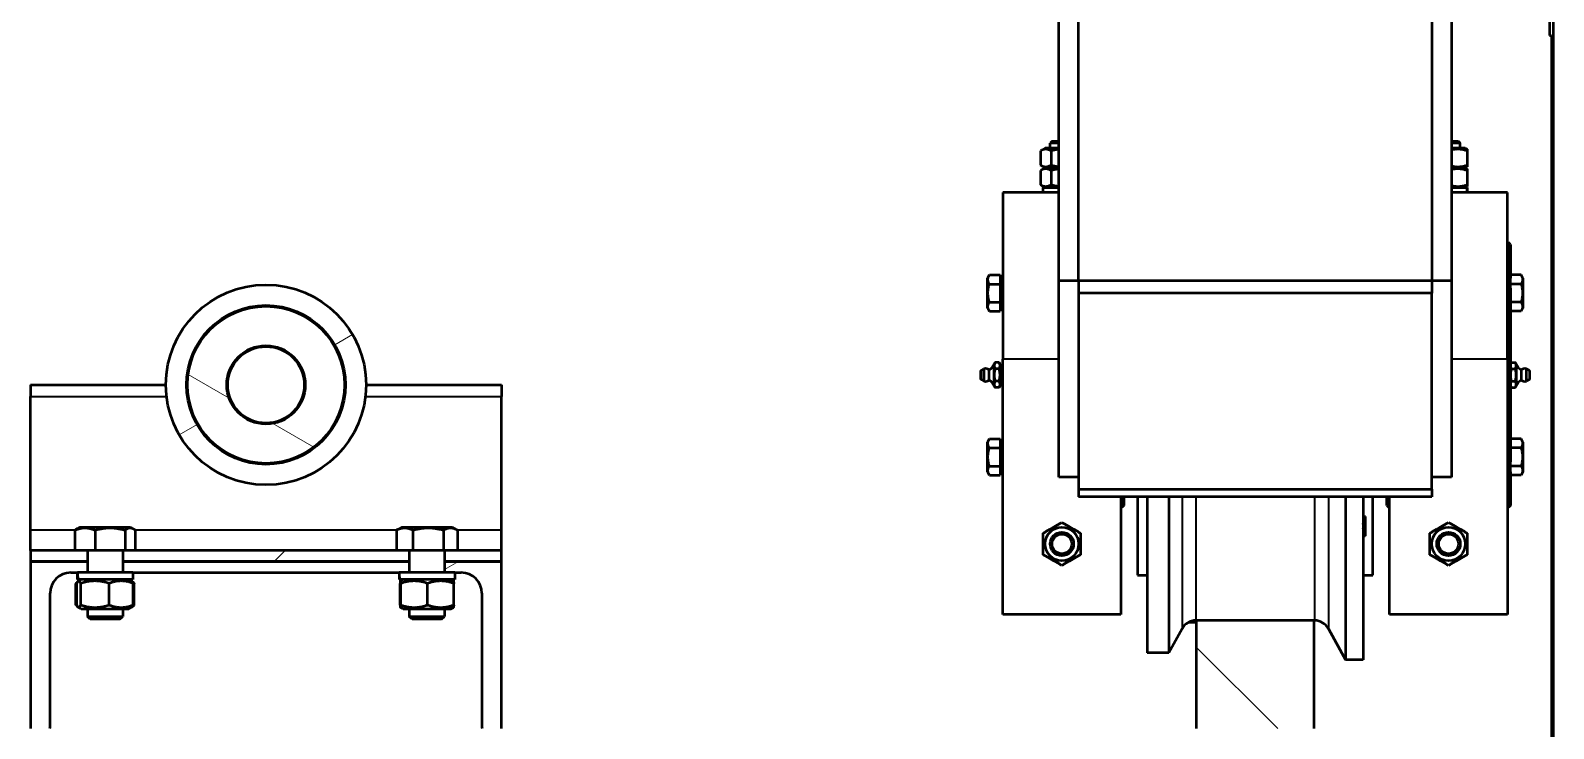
# Model space of a CAD drawing. Header units: millimetres. Extents: x 0 to 25230, y 0 to 17820.
# Drawn here: x 6684 to 7266, y 6310 to 6576 of the extents above; entities that cross this region are included whole.
import ezdxf

# ---------------------------------------------------------------- set-up
doc = ezdxf.new("R2010")
doc.units = ezdxf.units.MM
doc.header["$LTSCALE"] = 30
for name, color, linetype, lineweight in [('Видимые тонкие (ГОСТ)', 7, 'Continuous', 35), ('Видимый контур (ГОСТ)', 7, 'Continuous', 50), ('Штриховка (ГОСТ)', 7, 'Continuous', 18)]:
    doc.layers.add(name, color=color, linetype=linetype, lineweight=lineweight)
pattern_1 = [(30, (0, 0), (-47.625, 82.4889), [])]
pattern_2 = [(45, (0, 0), (-67.3519, 67.3519), [])]

msp = doc.modelspace()

# ---------------------------------------------------------------- hatches: boundary and pattern name
at = {"layer": 'Штриховка (ГОСТ)'}
h = msp.add_hatch(dxfattribs=at)
h.set_pattern_fill('ANSI31', color=256, scale=762, angle=-14.9999778, style=0)
h.set_pattern_definition(pattern_1)
edge = h.paths.add_edge_path()
edge.add_ellipse((6774.3456, 6440.8184), major_axis=(0, 38.25), ratio=1, start_angle=0, end_angle=360)
edge = h.paths.add_edge_path(flags=0)
edge.add_ellipse((6774.3456, 6440.8184), major_axis=(0, 30.375), ratio=1, start_angle=0, end_angle=360)
h = msp.add_hatch(dxfattribs=at)
h.set_pattern_fill('ANSI31', color=256, scale=762, angle=105.0002455, style=0)
h.set_pattern_definition([(150.0002, (0, 0), (-47.6246, -82.4891), [])])
edge = h.paths.add_edge_path()
edge.add_ellipse((6774.3456, 6440.8184), major_axis=(0, 30), ratio=1, start_angle=0, end_angle=360)
edge = h.paths.add_edge_path(flags=0)
edge.add_ellipse((6774.3456, 6440.8184), major_axis=(0, 15), ratio=1, start_angle=0, end_angle=360)
h = msp.add_hatch(dxfattribs=at)
h.set_pattern_fill('ANSI31', color=256, scale=762, angle=75.0001754, style=0)
h.set_pattern_definition([(120.0002, (0, 0), (-82.4888, -47.6253), [])])
edge = h.paths.add_edge_path()
edge.add_ellipse((6774.3456, 6440.8184), major_axis=(0, 14.625), ratio=1, start_angle=0, end_angle=360)
h = msp.add_hatch(dxfattribs=at)
h.set_pattern_fill('ANSI31', color=256, scale=762, style=0)
h.set_pattern_definition(pattern_2)
h.paths.add_polyline_path([(6706.0956, 6377.5184), (6701.3627, 6377.5184), (6684.3456, 6377.5184), (6684.3456, 6373.3184), (6706.0956, 6373.3184)])
h = msp.add_hatch(dxfattribs=at)
h.set_pattern_fill('ANSI31', color=256, scale=762, angle=-14.9999778, style=0)
h.set_pattern_definition(pattern_1)
edge = h.paths.add_edge_path()
edge.add_line((6702.2331, 6369.1184), (6702.2879, 6369.1184))
edge.add_line((6702.2879, 6369.1184), (6706.0956, 6369.1184))
edge.add_line((6706.0956, 6369.1184), (6706.0956, 6373.3184))
edge.add_line((6706.0956, 6373.3184), (6684.3456, 6373.3184))
edge.add_line((6684.3456, 6373.3184), (6684.3456, 6309.5684))
edge.add_line((6684.3456, 6309.5684), (6691.7827, 6309.5684))
edge.add_ellipse((6687.3456, 6310.3184), major_axis=(0.75, 4.4371), ratio=1, start_angle=270, end_angle=279.5940682)
edge.add_line((6691.8456, 6310.3184), (6691.8456, 6361.2434))
edge.add_ellipse((6699.7206, 6361.2434), major_axis=(0, 7.875), ratio=1, start_angle=0, end_angle=90, ccw=False)
edge.add_line((6699.7206, 6369.1184), (6702.2331, 6369.1184))
edge.add_line((6702.2331, 6369.1184), (6702.2331, 6369.1184))
h = msp.add_hatch(dxfattribs=at)
h.set_pattern_fill('ANSI31', color=256, scale=762, style=0)
h.set_pattern_definition(pattern_2)
h.paths.add_polyline_path([(6720.4905, 6377.5184), (6719.5956, 6377.5184), (6719.5956, 6373.3184), (6829.0956, 6373.3184), (6829.0956, 6377.5184), (6824.1677, 6377.5184), (6724.3285, 6377.5184)])
h = msp.add_hatch(dxfattribs=at)
h.set_pattern_fill('ANSI31', color=256, scale=762, angle=-14.9999778, style=0)
h.set_pattern_definition(pattern_1)
h.paths.add_polyline_path([(6825.2456, 6369.1184), (6825.2466, 6369.1184), (6829.0956, 6369.1184), (6829.0956, 6373.3184), (6719.5956, 6373.3184), (6719.5956, 6369.1184), (6723.4581, 6369.1184)])
h = msp.add_hatch(dxfattribs=at)
h.set_pattern_fill('ANSI31', color=256, scale=762, style=0)
h.set_pattern_definition(pattern_2)
h.paths.add_polyline_path([(6847.5235, 6377.5184), (6842.5956, 6377.5184), (6842.5956, 6373.3184), (6864.3456, 6373.3184), (6864.3456, 6377.5184)])
h = msp.add_hatch(dxfattribs=at)
h.set_pattern_fill('ANSI31', color=256, scale=762, angle=-14.9999778, style=0)
h.set_pattern_definition(pattern_1)
edge = h.paths.add_edge_path()
edge.add_line((6846.4581, 6369.1184), (6842.5956, 6369.1184))
edge.add_line((6842.5956, 6369.1184), (6842.5956, 6373.3184))
edge.add_line((6842.5956, 6373.3184), (6864.3456, 6373.3184))
edge.add_line((6864.3456, 6373.3184), (6864.3456, 6309.5684))
edge.add_line((6864.3456, 6309.5684), (6856.9086, 6309.5684))
edge.add_ellipse((6861.3456, 6310.3184), major_axis=(0, -4.5), ratio=1, start_angle=270, end_angle=279.5940682, ccw=False)
edge.add_line((6856.8456, 6310.3184), (6856.8456, 6361.2434))
edge.add_ellipse((6848.9706, 6361.2434), major_axis=(7.875, 0), ratio=1, start_angle=0, end_angle=90)
edge.add_line((6848.9706, 6369.1184), (6846.4581, 6369.1184))
h = msp.add_hatch(dxfattribs=at)
h.set_pattern_fill('ANSI31', color=256, scale=762, angle=90.0002105, style=0)
h.set_pattern_definition([(135.0002, (0, 0), (-67.3517, -67.3522), [])])
h.paths.add_polyline_path([(7129.8456, 6309.5684), (7174.8456, 6309.5684), (7174.8456, 6350.8184), (7129.8456, 6350.8184)])

# ---------------------------------------------------------------- linework, layer by layer
at = {"layer": 'Видимые тонкие (ГОСТ)'}
for p, q in [((7077.3456, 6450.5684), (7055.9706, 6450.5684)), ((7248.7206, 6450.5684), (7227.3456, 6450.5684)), ((7047.5742, 6446.2985), (7047.5742, 6442.8384)), ((7257.117, 6442.8384), (7257.117, 6446.2985)), ((6684.3456, 6436.3184), (6736.3612, 6436.3184)), ((6812.33, 6436.3184), (6864.3456, 6436.3184)), ((7124.3881, 6398.0684), (7124.3881, 6347.7003)), ((7129.6506, 6398.0684), (7129.6506, 6350.8184)), ((7175.0406, 6398.0684), (7175.0406, 6350.8184)), ((7180.3032, 6398.0684), (7180.3032, 6347.7003)), ((6684.3456, 6385.3934), (6701.4455, 6385.3934)), ((6724.2457, 6385.3934), (6824.2832, 6385.3934)), ((6847.408, 6385.3934), (6864.3456, 6385.3934))]:
    msp.add_line(p, q, dxfattribs=at)
at = {"layer": 'Видимый контур (ГОСТ)'}
for p, q in [((7264.8456, 6614.8184), (7264.8456, 6574.209)), ((7266.3456, 4141.0996), (7266.3456, 6614.8184)), ((7077.3456, 6480.5684), (7077.3456, 6593.0684)), ((7084.8456, 6480.5684), (7084.8456, 6593.0684)), ((7219.8456, 6593.0684), (7219.8456, 6480.5684)), ((7227.3456, 6593.0684), (7227.3456, 6480.5684)), ((7264.8456, 6574.209), (7265.5956, 6574.209)), ((7265.5956, 6574.209), (7265.5956, 4159.8496)), ((7072.0581, 6531.1934), (7070.2434, 6530.1457)), ((7070.2434, 6530.1457), (7070.2434, 6524.7412)), ((7077.3456, 6531.1934), (7072.0581, 6531.1934)), ((7074.7206, 6533.8184), (7073.9706, 6533.0684)), ((7077.3456, 6533.0684), (7073.9706, 6533.0684)), ((7073.9706, 6531.1934), (7073.9706, 6533.0684)), ((7074.357, 6530.1457), (7074.357, 6524.7412)), ((7074.7206, 6533.8184), (7077.3456, 6533.8184)), ((7227.3456, 6533.8184), (7229.9706, 6533.8184)), ((7230.7206, 6533.0684), (7227.3456, 6533.0684)), ((7232.6331, 6531.1934), (7227.3456, 6531.1934)), ((7229.9706, 6533.8184), (7230.7206, 6533.0684)), ((7230.7206, 6531.1934), (7230.7206, 6533.0684)), ((7232.6331, 6531.1934), (7233.3456, 6530.7821)), ((7233.3456, 6530.7821), (7233.3456, 6530.1457)), ((7233.3456, 6530.1457), (7233.3456, 6524.7412)), ((7072.0581, 6523.6934), (7070.2434, 6524.7412)), ((7233.3456, 6524.7412), (7233.3456, 6524.1048)), ((7072.0581, 6523.6934), (7070.2434, 6522.6457)), ((7070.2434, 6522.6457), (7070.2434, 6517.2412)), ((7077.3456, 6523.6934), (7072.0581, 6523.6934)), ((7072.0581, 6523.6934), (7077.3456, 6523.6934)), ((7074.357, 6522.6457), (7074.357, 6517.2412)), ((7232.6331, 6523.6934), (7227.3456, 6523.6934)), ((7227.3456, 6523.6934), (7232.6331, 6523.6934)), ((7232.6331, 6523.6934), (7233.3456, 6524.1048)), ((7232.6331, 6523.6934), (7233.3456, 6523.2821)), ((7233.3456, 6523.2821), (7233.3456, 6522.6457)), ((7233.3456, 6522.6457), (7233.3456, 6517.2412)), ((7077.3456, 6514.3184), (7055.9706, 6514.3184)), ((7055.9706, 6514.3184), (7055.9706, 6450.5684)), ((7072.0581, 6516.1934), (7070.2434, 6517.2412)), ((7071.2706, 6516.1934), (7077.3456, 6516.1934)), ((7071.2706, 6514.3184), (7071.2706, 6516.1934)), ((7227.3456, 6516.1934), (7233.3425, 6516.1934)), ((7248.7206, 6514.3184), (7227.3456, 6514.3184)), ((7232.6331, 6516.1934), (7233.3456, 6516.6048)), ((7233.3425, 6516.1934), (7233.414, 6516.1934)), ((7233.3456, 6517.2412), (7233.3456, 6516.6048)), ((7233.414, 6516.1934), (7233.4206, 6516.1934)), ((7233.4206, 6515.3487), (7233.4206, 6516.1934)), ((7248.7206, 6450.5684), (7248.7206, 6514.3184)), ((7248.7206, 6495.1934), (7249.0956, 6495.1934)), ((7249.0956, 6393.9434), (7249.0956, 6495.1934)), ((7249.8456, 6494.4434), (7249.0956, 6495.1934)), ((7249.8456, 6494.4434), (7249.8456, 6481.4958)), ((7050.0456, 6481.5579), (7050.7547, 6482.7861)), ((7050.0456, 6470.1579), (7050.0456, 6481.5579)), ((7050.7547, 6482.7861), (7054.8456, 6482.7861)), ((7050.7547, 6479.322), (7054.8456, 6479.322)), ((7054.8456, 6482.7861), (7054.8456, 6479.322)), ((7054.8456, 6479.6079), (7055.9706, 6479.6079)), ((7054.8456, 6479.322), (7054.8456, 6472.3938)), ((7077.3456, 6405.5684), (7077.3456, 6480.5684)), ((7084.8456, 6480.5684), (7077.3456, 6480.5684)), ((7219.8456, 6480.5684), (7084.8456, 6480.5684)), ((7084.8456, 6480.5684), (7084.8456, 6475.8832)), ((7227.3456, 6480.5684), (7219.8456, 6480.5684)), ((7219.8456, 6480.5684), (7219.8456, 6475.8832)), ((7227.3456, 6480.5684), (7227.3456, 6405.5684)), ((7253.9365, 6482.7861), (7249.8456, 6482.7861)), ((7249.8456, 6479.322), (7249.8456, 6481.4958)), ((7253.9365, 6479.322), (7249.8456, 6479.322)), ((7249.8456, 6477.6896), (7249.8456, 6479.322)), ((7249.8456, 6477.6896), (7249.8456, 6411.4473)), ((7254.6456, 6481.5579), (7253.9365, 6482.7861)), ((7254.6456, 6481.5579), (7254.6456, 6470.1579)), ((7050.7547, 6472.3938), (7054.8456, 6472.3938)), ((7054.8456, 6472.3938), (7054.8456, 6468.9297)), ((7054.8456, 6472.1079), (7055.9706, 6472.1079)), ((7084.8456, 6475.8832), (7084.8456, 6400.9198)), ((7219.8456, 6475.8832), (7084.8456, 6475.8832)), ((7219.8456, 6400.9198), (7219.8456, 6475.8832)), ((7253.9365, 6472.3938), (7249.8456, 6472.3938)), ((7050.0456, 6470.1579), (7050.7547, 6468.9297)), ((7050.7547, 6468.9297), (7054.8456, 6468.9297)), ((7253.9365, 6468.9297), (7249.8456, 6468.9297)), ((7254.6456, 6470.1579), (7253.9365, 6468.9297)), ((7052.5956, 6448.6934), (7052.964, 6449.3316)), ((7052.5956, 6448.1408), (7052.5956, 6448.6934)), ((7054.4772, 6449.3316), (7052.964, 6449.3316)), ((7054.8456, 6448.6934), (7054.4772, 6449.3316)), ((7054.8456, 6448.1408), (7054.8456, 6448.6934)), ((7055.9706, 6353.0684), (7055.9706, 6450.5684)), ((7248.7206, 6450.5684), (7248.7206, 6353.0684)), ((7249.8456, 6448.6934), (7250.214, 6449.3316)), ((7250.214, 6449.3316), (7251.7272, 6449.3316)), ((7252.0956, 6448.6934), (7251.7272, 6449.3316)), ((7252.0956, 6448.6934), (7252.0956, 6448.1408)), ((7047.4956, 6442.9703), (7047.4956, 6446.1665)), ((7047.5742, 6446.2985), (7048.8045, 6446.964)), ((7047.5742, 6442.8384), (7048.8045, 6442.1728)), ((7048.8045, 6442.1728), (7048.8045, 6446.964)), ((7050.6656, 6442.5809), (7050.6656, 6446.5559)), ((7052.5956, 6444.5684), (7052.5956, 6448.1408)), ((7052.5956, 6440.9961), (7052.5956, 6444.5684)), ((7054.4772, 6446.95), (7052.964, 6446.95)), ((7054.8456, 6448.3184), (7055.9706, 6448.3184)), ((7054.8456, 6444.5684), (7054.8456, 6448.1408)), ((7054.8456, 6440.9961), (7054.8456, 6444.5684)), ((7250.214, 6446.95), (7251.7272, 6446.95)), ((7252.0956, 6448.1408), (7252.0956, 6444.5684)), ((7252.0956, 6444.5684), (7252.0956, 6440.9961)), ((7254.0256, 6446.5559), (7254.0256, 6442.5809)), ((7255.8867, 6446.964), (7255.8867, 6442.1728)), ((7257.117, 6446.2985), (7255.8867, 6446.964)), ((7257.117, 6442.8384), (7255.8867, 6442.1728)), ((7257.1956, 6446.1665), (7257.1956, 6442.9703)), ((6684.3456, 6440.8184), (6736.0956, 6440.8184)), ((6684.3456, 6440.8184), (6684.3456, 6436.3184)), ((6812.5956, 6440.8184), (6864.3456, 6440.8184)), ((6864.3456, 6440.8184), (6864.3456, 6436.3184)), ((7052.5956, 6440.4434), (7052.5956, 6440.9961)), ((7052.5956, 6440.4434), (7052.964, 6439.8053)), ((7054.4772, 6442.1869), (7052.964, 6442.1869)), ((7054.4772, 6439.8053), (7052.964, 6439.8053)), ((7054.8456, 6440.4434), (7054.4772, 6439.8053)), ((7054.8456, 6440.4434), (7054.8456, 6440.9961)), ((7054.8456, 6440.8184), (7055.9706, 6440.8184)), ((7249.8456, 6440.4434), (7250.214, 6439.8053)), ((7250.214, 6442.1869), (7251.7272, 6442.1869)), ((7250.214, 6439.8053), (7251.7272, 6439.8053)), ((7252.0956, 6440.4434), (7251.7272, 6439.8053)), ((7252.0956, 6440.9961), (7252.0956, 6440.4434)), ((6684.3456, 6385.3934), (6684.3456, 6436.3184)), ((6864.3456, 6385.3934), (6864.3456, 6436.3184)), ((7050.0456, 6418.979), (7050.7547, 6420.2072)), ((7050.7547, 6420.2072), (7054.8456, 6420.2072)), ((7054.8456, 6420.2072), (7054.8456, 6416.7431)), ((7253.9365, 6420.2072), (7249.8456, 6420.2072)), ((7254.6456, 6418.979), (7253.9365, 6420.2072)), ((7050.0456, 6407.579), (7050.0456, 6418.979)), ((7050.7547, 6416.7431), (7054.8456, 6416.7431)), ((7054.8456, 6417.029), (7055.9706, 6417.029)), ((7054.8456, 6416.7431), (7054.8456, 6409.8149)), ((7253.9365, 6416.7431), (7249.8456, 6416.7431)), ((7254.6456, 6418.979), (7254.6456, 6407.579)), ((7050.7547, 6409.8149), (7054.8456, 6409.8149)), ((7054.8456, 6409.8149), (7054.8456, 6406.3508)), ((7054.8456, 6409.529), (7055.9706, 6409.529)), ((7249.8456, 6409.8149), (7249.8456, 6411.4473)), ((7253.9365, 6409.8149), (7249.8456, 6409.8149)), ((7249.8456, 6407.6411), (7249.8456, 6409.8149)), ((7050.0456, 6407.579), (7050.7547, 6406.3508)), ((7050.7547, 6406.3508), (7054.8456, 6406.3508)), ((7084.8456, 6405.5684), (7077.3456, 6405.5684)), ((7227.3456, 6405.5684), (7219.8456, 6405.5684)), ((7249.8456, 6407.6411), (7249.8456, 6394.6934)), ((7253.9365, 6406.3508), (7249.8456, 6406.3508)), ((7254.6456, 6407.579), (7253.9365, 6406.3508)), ((7084.8456, 6400.9198), (7084.8456, 6398.0684)), ((7084.8456, 6400.9198), (7219.8456, 6400.9198)), ((7219.8456, 6398.0684), (7084.8456, 6398.0684)), ((7100.9706, 6398.0684), (7100.9706, 6353.0684)), ((7101.3456, 6393.9434), (7101.3456, 6398.0684)), ((7102.0956, 6398.0684), (7102.0956, 6394.6934)), ((7107.3456, 6398.0684), (7107.3456, 6368.0684)), ((7111.0956, 6398.0684), (7111.0956, 6338.4274)), ((7119.31, 6398.0684), (7119.31, 6338.4274)), ((7186.81, 6398.0684), (7186.81, 6335.8184)), ((7193.5956, 6398.0684), (7193.5956, 6335.8184)), ((7197.3456, 6368.0684), (7197.3456, 6398.0684)), ((7202.5956, 6394.6934), (7202.5956, 6398.0684)), ((7203.3456, 6398.0684), (7203.3456, 6393.9434)), ((7203.7206, 6353.0684), (7203.7206, 6398.0684)), ((7219.8456, 6400.9198), (7219.8456, 6398.0684)), ((7100.9706, 6393.9434), (7101.3456, 6393.9434)), ((7102.0956, 6394.6934), (7101.3456, 6393.9434)), ((7202.5956, 6394.6934), (7203.3456, 6393.9434)), ((7203.7206, 6393.9434), (7203.3456, 6393.9434)), ((7248.7206, 6393.9434), (7249.0956, 6393.9434)), ((7249.8456, 6394.6934), (7249.0956, 6393.9434)), ((6684.3456, 6377.5184), (6684.3456, 6385.3934)), ((6701.3627, 6385.3218), (6701.3627, 6377.5184)), ((6703.2269, 6386.5184), (6702.1266, 6385.8832)), ((6703.2269, 6386.5184), (6722.4644, 6386.5184)), ((6709.0076, 6385.3218), (6709.0076, 6377.5184)), ((6720.4905, 6385.3218), (6720.4905, 6377.5184)), ((6722.4644, 6386.5184), (6723.5647, 6385.8832)), ((6724.3285, 6385.3218), (6724.3285, 6377.5184)), ((6824.1677, 6385.3218), (6824.1677, 6377.5184)), ((6826.2269, 6386.5184), (6824.4566, 6385.4964)), ((6826.2269, 6386.5184), (6845.4644, 6386.5184)), ((6830.4924, 6385.3218), (6830.4924, 6377.5184)), ((6842.1703, 6385.3218), (6842.1703, 6377.5184)), ((6845.4644, 6386.5184), (6847.2346, 6385.4964)), ((6847.5235, 6385.3218), (6847.5235, 6377.5184)), ((6864.3456, 6377.5184), (6864.3456, 6385.3934)), ((6701.3627, 6377.5184), (6684.3456, 6377.5184)), ((6684.3456, 6377.5184), (6684.3456, 6373.3184)), ((6706.0956, 6373.3184), (6684.3456, 6373.3184)), ((6684.3456, 6373.3184), (6684.3456, 6309.5684)), ((6684.3456, 6373.3184), (6706.0956, 6373.3184)), ((6709.0076, 6377.5184), (6701.3627, 6377.5184)), ((6706.0956, 6377.5184), (6706.0956, 6369.1184)), ((6720.4905, 6377.5184), (6709.0076, 6377.5184)), ((6719.5956, 6377.5184), (6719.5956, 6369.1184)), ((6829.0956, 6373.3184), (6719.5956, 6373.3184)), ((6719.5956, 6373.3184), (6829.0956, 6373.3184)), ((6724.3285, 6377.5184), (6720.4905, 6377.5184)), ((6824.1677, 6377.5184), (6724.3285, 6377.5184)), ((6830.4924, 6377.5184), (6824.1677, 6377.5184)), ((6829.0956, 6377.5184), (6829.0956, 6369.1184)), ((6842.1703, 6377.5184), (6830.4924, 6377.5184)), ((6847.5235, 6377.5184), (6842.1703, 6377.5184)), ((6842.5956, 6377.5184), (6842.5956, 6369.1184)), ((6864.3456, 6373.3184), (6842.5956, 6373.3184)), ((6842.5956, 6373.3184), (6864.3456, 6373.3184)), ((6864.3456, 6377.5184), (6847.5235, 6377.5184)), ((6864.3456, 6373.3184), (6864.3456, 6377.5184)), ((6864.3456, 6309.5684), (6864.3456, 6373.3184)), ((6699.7206, 6369.1184), (6702.2331, 6369.1184)), ((6702.2331, 6369.1184), (6702.2879, 6369.1184)), ((6702.2331, 6369.1184), (6702.2331, 6369.1184)), ((6702.2331, 6369.1184), (6702.2331, 6366.4934)), ((6723.4581, 6369.1184), (6702.2879, 6369.1184)), ((6723.4581, 6369.1184), (6825.2456, 6369.1184)), ((6723.4581, 6369.1184), (6723.4581, 6366.4934)), ((6825.2331, 6367.7026), (6825.2331, 6366.4934)), ((6825.2456, 6369.1184), (6825.2466, 6369.1184)), ((6846.4581, 6369.1184), (6825.2466, 6369.1184)), ((6846.4581, 6369.1184), (6848.9706, 6369.1184)), ((6846.4581, 6369.1184), (6846.4581, 6366.4934)), ((7107.3456, 6368.0684), (7111.0956, 6368.0684)), ((7193.5956, 6368.0684), (7197.3456, 6368.0684)), ((6701.7223, 6356.7323), (6701.7223, 6365.0045)), ((6702.0439, 6356.7323), (6702.0439, 6365.0045)), ((6702.2787, 6366.4934), (6702.2331, 6366.4934)), ((6702.4284, 6366.4934), (6702.2787, 6366.4934)), ((6723.4581, 6366.4934), (6702.4284, 6366.4934)), ((6702.6331, 6365.8584), (6702.4919, 6365.7768)), ((6703.7331, 6366.4934), (6702.6331, 6365.8584)), ((6703.5708, 6356.7323), (6703.5708, 6365.0045)), ((6714.3726, 6356.7323), (6714.3726, 6365.0045)), ((6721.9581, 6366.4934), (6723.0581, 6365.8584)), ((6723.0581, 6365.8584), (6723.1994, 6365.7768)), ((6723.6474, 6356.7323), (6723.6474, 6365.0045)), ((6723.9689, 6356.7323), (6723.9689, 6365.0045)), ((6825.2422, 6366.4934), (6825.2331, 6366.4934)), ((6825.3382, 6366.4934), (6825.2422, 6366.4934)), ((6846.4581, 6366.4934), (6825.3382, 6366.4934)), ((6825.6037, 6356.7323), (6825.6037, 6365.0045)), ((6826.7331, 6366.4934), (6825.7185, 6365.9077)), ((6825.8417, 6356.7323), (6825.8417, 6365.0045)), ((6836.0836, 6356.7323), (6836.0836, 6365.0045)), ((6844.9581, 6366.4934), (6845.9727, 6365.9077)), ((6846.0875, 6356.7323), (6846.0875, 6365.0045)), ((6691.8456, 6310.3184), (6691.8456, 6361.2434)), ((6702.6331, 6355.8785), (6702.4919, 6355.9601)), ((6703.7331, 6355.2434), (6702.6331, 6355.8785)), ((6721.9581, 6355.2434), (6723.0581, 6355.8785)), ((6723.0581, 6355.8785), (6723.1994, 6355.9601)), ((6826.7331, 6355.2434), (6825.7185, 6355.8292)), ((6844.9581, 6355.2434), (6845.9727, 6355.8292)), ((6856.8456, 6361.2434), (6856.8456, 6310.3184)), ((6703.7331, 6355.2434), (6721.9581, 6355.2434)), ((6706.0956, 6355.2434), (6706.0956, 6352.3934)), ((6706.0956, 6352.3934), (6719.5956, 6352.3934)), ((6707.2206, 6351.2684), (6706.0956, 6352.3934)), ((6718.4706, 6351.2684), (6707.2206, 6351.2684)), ((6718.4706, 6351.2684), (6719.5956, 6352.3934)), ((6719.5956, 6355.2434), (6719.5956, 6352.3934)), ((6826.7331, 6355.2434), (6844.9581, 6355.2434)), ((6829.0956, 6355.2434), (6829.0956, 6352.3934)), ((6829.0956, 6352.3934), (6842.5956, 6352.3934)), ((6830.2206, 6351.2684), (6829.0956, 6352.3934)), ((6841.4706, 6351.2684), (6830.2206, 6351.2684)), ((6841.4706, 6351.2684), (6842.5956, 6352.3934)), ((6842.5956, 6355.2434), (6842.5956, 6352.3934)), ((7100.9706, 6353.0684), (7055.9706, 6353.0684)), ((7129.8456, 6350.0684), (7126.7459, 6350.0684)), ((7129.8456, 6350.8184), (7129.6506, 6350.8184)), ((7174.8456, 6350.8184), (7129.8456, 6350.8184)), ((7129.8456, 6350.8184), (7129.8456, 6309.5684)), ((7174.8456, 6309.5684), (7174.8456, 6350.8184)), ((7175.0406, 6350.8184), (7174.8456, 6350.8184)), ((7248.7206, 6353.0684), (7203.7206, 6353.0684)), ((7124.3881, 6347.7003), (7119.31, 6338.4274)), ((7180.3032, 6347.7003), (7186.81, 6335.8184)), ((7119.31, 6338.4274), (7111.0956, 6338.4274)), ((7193.5956, 6335.8184), (7186.81, 6335.8184))]:
    msp.add_line(p, q, dxfattribs=at)
for centre, radius in [((6774.3456, 6440.8184), 38.25), ((6774.3456, 6440.8184), 30.375), ((6774.3456, 6440.8184), 30), ((6774.3456, 6440.8184), 15), ((6774.3456, 6440.8184), 14.625), ((7078.4706, 6380.0684), 6.4125), ((7078.4706, 6380.0684), 4.5002), ((7078.4706, 6380.0684), 4.5), ((7226.2206, 6380.0684), 6.4125), ((7226.2206, 6380.0684), 4.5002), ((7226.2206, 6380.0684), 4.5), ((7078.4706, 6380.0684), 3.75), ((7226.2206, 6380.0684), 3.75)]:
    msp.add_circle(centre, radius, dxfattribs=at)
for centre, radius, start, end in [((7048.4663, 6450.4818), 4.5, 299.2585643, 336.5828261), ((7256.225, 6450.4818), 4.5, 203.4171739, 240.7414357), ((7047.6456, 6446.1665), 0.15, 118.4128239, 180), ((7047.6456, 6442.9703), 0.15, 180, 241.5871761), ((7049.2545, 6444.5684), 2.4375, 54.6254096, 100.6387093), ((7255.4367, 6444.5684), 2.4375, 79.3612907, 125.3745904), ((7257.0456, 6446.1665), 0.15, 0, 61.5871761), ((7257.0456, 6442.9703), 0.15, 298.4128239, 0), ((7049.2545, 6444.5684), 2.4375, 259.3612907, 305.3745904), ((7048.4663, 6438.655), 4.5, 23.4171739, 60.7414357), ((7256.225, 6438.655), 4.5, 119.2585643, 156.5828261), ((7255.4367, 6444.5684), 2.4375, 234.6254096, 280.6387093), ((7187.9706, 6386.8184), 5.7375, 348.635123, 11.364877), ((6699.7206, 6361.2434), 7.875, 90, 180), ((6848.9706, 6361.2434), 7.875, 0, 90), ((7129.6506, 6344.8184), 6, 90, 151.2938389), ((7175.0406, 6344.8184), 6, 28.7061611, 90), ((6687.3456, 6310.3184), 4.5, 350.4059318, 0), ((6861.3456, 6310.3184), 4.5, 180, 189.5940682)]:
    msp.add_arc(centre, radius, start, end, dxfattribs=at)
for centre, major_axis, ratio, start_param, end_param in [((7226.2206, 6513.2881), (0, -19.7818), 0.36397023, 1.62290324, 1.71819675), ((7226.2206, 6515.3487), (0, -19.7818), 0.36397023, 1.51868942, 1.6135099), ((6712.8456, 6367.676), (-0.6377, 29.1567), 0.36332408, 1.51336036, 1.60341966), ((6712.8456, 6370.5609), (-0.6377, 29.1567), 0.36332408, 1.61234069, 1.7028049), ((6835.8456, 6367.676), (-0.0112, 29.1576), 0.36397004, 1.52116668, 1.61122598), ((6835.8456, 6370.5609), (-0.0112, 29.1576), 0.36397004, 1.62014701, 1.71061123)]:
    msp.add_ellipse(centre, major_axis=major_axis, ratio=ratio, start_param=start_param, end_param=end_param, dxfattribs=at)
for points, weights in [([(7074.357, 6530.1457), (7072.3002, 6531.3332), (7070.2434, 6530.1457)], [1, 1.15470053838, 1]), ([(7077.3456, 6530.7311), (7075.9494, 6530.6054), (7074.357, 6530.1457)], [1.07071790264, 1.05470042729, 1]), ([(7233.3456, 6530.1457), (7230.2387, 6531.1814), (7227.3456, 6530.4727)], [1, 1.13230172796, 1.03831145455]), ([(7070.2434, 6524.7412), (7072.3002, 6523.5537), (7074.357, 6524.7412)], [1, 1.15470053838, 1]), ([(7074.357, 6524.7412), (7075.9494, 6524.2815), (7077.3456, 6524.1558)], [1, 1.05470042729, 1.07071790264]), ([(7227.3456, 6524.4141), (7230.2387, 6523.7055), (7233.3456, 6524.7412)], [1.03831145455, 1.13230172796, 1]), ([(7074.357, 6522.6457), (7072.3002, 6523.8332), (7070.2434, 6522.6457)], [1, 1.15470053838, 1]), ([(7077.3456, 6523.2311), (7075.9494, 6523.1054), (7074.357, 6522.6457)], [1.07071790264, 1.05470042729, 1]), ([(7233.3456, 6522.6457), (7230.2387, 6523.6814), (7227.3456, 6522.9727)], [1, 1.13230172796, 1.03831145455]), ([(7070.2434, 6517.2412), (7072.3002, 6516.0537), (7074.357, 6517.2412)], [1, 1.15470053838, 1]), ([(7074.357, 6517.2412), (7075.9494, 6516.7815), (7077.3456, 6516.6558)], [1, 1.05470042729, 1.07071790264]), ([(7227.3456, 6516.9141), (7230.2387, 6516.2055), (7233.3456, 6517.2412)], [1.03831145455, 1.13230172796, 1]), ([(7050.7547, 6479.322), (7049.7547, 6481.0541), (7050.7547, 6482.7861)], [1.16025403784, 1.33974596216, 1.16025403784]), ([(7050.7547, 6472.3938), (7049.7547, 6475.8579), (7050.7547, 6479.322)], [1.16025403784, 1.33974596216, 1.16025403784]), ([(7253.9365, 6482.7861), (7254.9365, 6481.0541), (7253.9365, 6479.322)], [1.16025403784, 1.33974596216, 1.16025403784]), ([(7253.9365, 6479.322), (7254.9365, 6475.8579), (7253.9365, 6472.3938)], [1.16025403784, 1.33974596216, 1.16025403784]), ([(7050.7547, 6468.9297), (7049.7547, 6470.6618), (7050.7547, 6472.3938)], [1.16025403784, 1.33974596216, 1.16025403784]), ([(7253.9365, 6472.3938), (7254.9365, 6470.6618), (7253.9365, 6468.9297)], [1.16025403784, 1.33974596216, 1.16025403784]), ([(7052.964, 6449.3316), (7052.5956, 6448.6934), (7052.5956, 6448.1408)], [1, 1.0379548493, 1]), ([(7054.8456, 6448.1408), (7054.8456, 6448.6934), (7054.4772, 6449.3316)], [1, 1.0379548493, 1]), ([(7250.214, 6449.3316), (7249.8456, 6448.6934), (7249.8456, 6448.1408)], [1, 1.0379548493, 1]), ([(7252.0956, 6448.1408), (7252.0956, 6448.6934), (7251.7272, 6449.3316)], [1, 1.0379548493, 1]), ([(7052.5956, 6448.1408), (7052.5956, 6447.5882), (7052.964, 6446.95)], [1, 1.0379548493, 1]), ([(7052.964, 6446.95), (7052.5956, 6445.6737), (7052.5956, 6444.5684)], [1, 1.0379548493, 1]), ([(7052.5956, 6444.5684), (7052.5956, 6443.4632), (7052.964, 6442.1869)], [1, 1.0379548493, 1]), ([(7054.4772, 6446.95), (7054.8456, 6447.5882), (7054.8456, 6448.1408)], [1, 1.0379548493, 1]), ([(7054.8456, 6444.5684), (7054.8456, 6445.6737), (7054.4772, 6446.95)], [1, 1.0379548493, 1]), ([(7054.4772, 6442.1869), (7054.8456, 6443.4632), (7054.8456, 6444.5684)], [1, 1.0379548493, 1]), ([(7249.8456, 6448.1408), (7249.8456, 6447.5882), (7250.214, 6446.95)], [1, 1.0379548493, 1]), ([(7250.214, 6446.95), (7249.8456, 6445.6737), (7249.8456, 6444.5684)], [1, 1.0379548493, 1]), ([(7249.8456, 6444.5684), (7249.8456, 6443.4632), (7250.214, 6442.1869)], [1, 1.0379548493, 1]), ([(7251.7272, 6446.95), (7252.0956, 6447.5882), (7252.0956, 6448.1408)], [1, 1.0379548493, 1]), ([(7252.0956, 6444.5684), (7252.0956, 6445.6737), (7251.7272, 6446.95)], [1, 1.0379548493, 1]), ([(7251.7272, 6442.1869), (7252.0956, 6443.4632), (7252.0956, 6444.5684)], [1, 1.0379548493, 1]), ([(7052.964, 6442.1869), (7052.5956, 6441.5487), (7052.5956, 6440.9961)], [1, 1.0379548493, 1]), ([(7052.5956, 6440.9961), (7052.5956, 6440.4434), (7052.964, 6439.8053)], [1, 1.0379548493, 1]), ([(7054.8456, 6440.9961), (7054.8456, 6441.5487), (7054.4772, 6442.1869)], [1, 1.0379548493, 1]), ([(7054.4772, 6439.8053), (7054.8456, 6440.4434), (7054.8456, 6440.9961)], [1, 1.0379548493, 1]), ([(7250.214, 6442.1869), (7249.8456, 6441.5487), (7249.8456, 6440.9961)], [1, 1.0379548493, 1]), ([(7249.8456, 6440.9961), (7249.8456, 6440.4434), (7250.214, 6439.8053)], [1, 1.0379548493, 1]), ([(7252.0956, 6440.9961), (7252.0956, 6441.5487), (7251.7272, 6442.1869)], [1, 1.0379548493, 1]), ([(7251.7272, 6439.8053), (7252.0956, 6440.4434), (7252.0956, 6440.9961)], [1, 1.0379548493, 1]), ([(7050.7547, 6416.7431), (7049.7547, 6418.4751), (7050.7547, 6420.2072)], [1.16025403784, 1.33974596216, 1.16025403784]), ([(7253.9365, 6420.2072), (7254.9365, 6418.4751), (7253.9365, 6416.7431)], [1.16025403784, 1.33974596216, 1.16025403784]), ([(7050.7547, 6409.8149), (7049.7547, 6413.279), (7050.7547, 6416.7431)], [1.16025403784, 1.33974596216, 1.16025403784]), ([(7253.9365, 6416.7431), (7254.9365, 6413.279), (7253.9365, 6409.8149)], [1.16025403784, 1.33974596216, 1.16025403784]), ([(7050.7547, 6406.3508), (7049.7547, 6408.0828), (7050.7547, 6409.8149)], [1.16025403784, 1.33974596216, 1.16025403784]), ([(7253.9365, 6409.8149), (7254.9365, 6408.0828), (7253.9365, 6406.3508)], [1.16025403784, 1.33974596216, 1.16025403784]), ([(7193.5956, 6390.9321), (7193.9603, 6390.7215), (7194.3456, 6390.4991)], [1.02941737225, 1.01646001971, 1]), ([(7194.3456, 6390.4991), (7194.3456, 6386.8184), (7194.3456, 6383.1378)], [1, 1.15470053838, 1]), ([(6701.3627, 6385.3218), (6705.1852, 6387.0093), (6709.0076, 6385.3218)], [1.16025403784, 1.33974596216, 1.16025403784]), ([(6702.1266, 6385.8832), (6701.7612, 6385.6723), (6701.3627, 6385.3218)], [1.21437579535, 1.19345684371, 1.16025403784]), ([(6709.0076, 6385.3218), (6714.749, 6387.0093), (6720.4905, 6385.3218)], [1.16025403784, 1.33974596216, 1.16025403784]), ([(6720.4905, 6385.3218), (6722.4095, 6387.0093), (6724.3285, 6385.3218)], [1.16025403784, 1.33974596216, 1.16025403784]), ([(6824.1677, 6385.3218), (6827.3301, 6387.0093), (6830.4924, 6385.3218)], [1.16025403784, 1.33974596216, 1.16025403784]), ([(6824.4566, 6385.4964), (6824.3141, 6385.4141), (6824.1677, 6385.3218)], [1.17655923183, 1.16881494965, 1.16025403784]), ([(6830.4924, 6385.3218), (6836.3314, 6387.0093), (6842.1703, 6385.3218)], [1.16025403784, 1.33974596216, 1.16025403784]), ([(6842.1703, 6385.3218), (6844.8469, 6387.0093), (6847.5235, 6385.3218)], [1.16025403784, 1.33974596216, 1.16025403784]), ([(7071.3456, 6384.1821), (7074.9081, 6386.2389), (7078.4706, 6388.2957)], [1, 1.15470053838, 1]), ([(7078.4706, 6388.2957), (7082.0331, 6386.2389), (7085.5956, 6384.1821)], [1, 1.15470053838, 1]), ([(7219.0956, 6384.1821), (7222.6581, 6386.2389), (7226.2206, 6388.2957)], [1, 1.15470053838, 1]), ([(7226.2206, 6388.2957), (7229.7831, 6386.2389), (7233.3456, 6384.1821)], [1, 1.15470053838, 1]), ([(7071.3456, 6375.9548), (7071.3456, 6380.0684), (7071.3456, 6384.1821)], [1, 1.15470053838, 1]), ([(7085.5956, 6384.1821), (7085.5956, 6380.0684), (7085.5956, 6375.9548)], [1, 1.15470053838, 1]), ([(7194.3456, 6383.1378), (7193.9603, 6382.9154), (7193.5956, 6382.7048)], [1, 1.01646001971, 1.02941737225]), ([(7219.0956, 6375.9548), (7219.0956, 6380.0684), (7219.0956, 6384.1821)], [1, 1.15470053838, 1]), ([(7233.3456, 6384.1821), (7233.3456, 6380.0684), (7233.3456, 6375.9548)], [1, 1.15470053838, 1]), ([(7078.4706, 6371.8412), (7074.9081, 6373.898), (7071.3456, 6375.9548)], [1, 1.15470053838, 1]), ([(7085.5956, 6375.9548), (7082.0331, 6373.898), (7078.4706, 6371.8412)], [1, 1.15470053838, 1]), ([(7226.2206, 6371.8412), (7222.6581, 6373.898), (7219.0956, 6375.9548)], [1, 1.15470053838, 1]), ([(7233.3456, 6375.9548), (7229.7831, 6373.898), (7226.2206, 6371.8412)], [1, 1.15470053838, 1]), ([(6702.5793, 6365.8226), (6702.1784, 6365.6344), (6701.7223, 6365.0045)], [1.06945594729, 1.05263938243, 1]), ([(6703.5708, 6365.0045), (6702.8073, 6366.692), (6702.0439, 6365.0045)], [1, 1.15470053838, 1]), ([(6714.3726, 6365.0045), (6708.9717, 6366.692), (6703.5708, 6365.0045)], [1, 1.15470053838, 1]), ([(6723.6474, 6365.0045), (6719.01, 6366.692), (6714.3726, 6365.0045)], [1, 1.15470053838, 1]), ([(6723.0581, 6365.8584), (6723.3328, 6365.6997), (6723.6474, 6365.0045)], [1.07271639896, 1.05841799225, 1]), ([(6723.1994, 6365.7768), (6723.5608, 6365.5681), (6723.9689, 6365.0045)], [1.06531653333, 1.04684104586, 1]), ([(6723.9689, 6365.0045), (6723.7717, 6365.0812), (6723.5787, 6365.151)], [1, 1.00612624313, 1.01176727974]), ([(6825.8417, 6365.0045), (6825.7227, 6366.692), (6825.6037, 6365.0045)], [1, 1.15470053838, 1]), ([(6836.0836, 6365.0045), (6830.9626, 6366.692), (6825.8417, 6365.0045)], [1, 1.15470053838, 1]), ([(6846.0875, 6365.0045), (6841.0855, 6366.692), (6836.0836, 6365.0045)], [1, 1.15470053838, 1]), ([(6845.9727, 6365.9077), (6846.026, 6365.8769), (6846.0875, 6365.0045)], [1.0772386592, 1.07441206183, 1]), ([(6701.7223, 6356.7323), (6702.1784, 6356.1025), (6702.5793, 6355.9143)], [1, 1.05263938243, 1.06945594729]), ([(6702.0439, 6356.7323), (6702.8073, 6355.0448), (6703.5708, 6356.7323)], [1, 1.15470053838, 1]), ([(6703.5708, 6356.7323), (6708.9717, 6355.0448), (6714.3726, 6356.7323)], [1, 1.15470053838, 1]), ([(6714.3726, 6356.7323), (6719.01, 6355.0448), (6723.6474, 6356.7323)], [1, 1.15470053838, 1]), ([(6723.6474, 6356.7323), (6723.3328, 6356.0371), (6723.0581, 6355.8785)], [1, 1.05841799225, 1.07271639896]), ([(6723.9689, 6356.7323), (6723.5608, 6356.1687), (6723.1994, 6355.9601)], [1, 1.04684104586, 1.06531653333]), ([(6723.5787, 6356.5858), (6723.7717, 6356.6556), (6723.9689, 6356.7323)], [1.01176727974, 1.00612624313, 1]), ([(6825.6037, 6356.7323), (6825.7227, 6355.0448), (6825.8417, 6356.7323)], [1, 1.15470053838, 1]), ([(6825.8417, 6356.7323), (6830.9626, 6355.0448), (6836.0836, 6356.7323)], [1, 1.15470053838, 1]), ([(6836.0836, 6356.7323), (6841.0855, 6355.0448), (6846.0875, 6356.7323)], [1, 1.15470053838, 1]), ([(6846.0875, 6356.7323), (6846.026, 6355.86), (6845.9727, 6355.8292)], [1, 1.07441206183, 1.0772386592])]:
    msp.add_rational_spline(points, weights, degree=2, dxfattribs=at)

doc.saveas('drawing.dxf')
